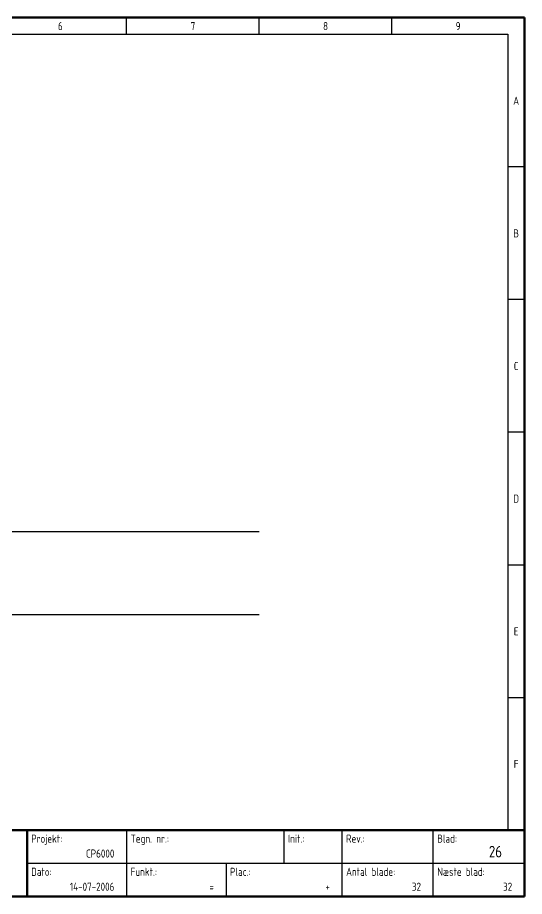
# Model space of a CAD drawing. Header units: millimetres. Extents: x 10 to 410, y 10 to 275.
# Drawn here: x 257.1 to 410, y 10 to 275 of the extents above; entities that cross this region are included whole.
import ezdxf
from ezdxf.enums import TextEntityAlignment as Align

# ---------------------------------------------------------------- set-up
doc = ezdxf.new("R2010")
doc.units = ezdxf.units.MM
doc.linetypes.add('Caddy_Solid', pattern=[0])
doc.styles.add('Caddy_Vectorfont1p', font='isocp___.ttf', dxfattribs={"width": 0.9})

# ---------------------------------------------------------------- blocks, each defined once
blk = doc.blocks.new('Blk1')
at = {"linetype": 'Caddy_Solid', "lineweight": 50}
for p, q in [((10, 275), (410, 275)), ((410, 275), (410, 10)), ((10, 30), (410, 30)), ((260, 30), (260, 10)), ((410, 10), (10, 10))]:
    blk.add_line(p, q, dxfattribs=at)
at = {"linetype": 'Caddy_Solid', "lineweight": 25}
for p, q in [((290, 270), (290, 275)), ((330, 270), (330, 275)), ((370, 270), (370, 275)), ((15, 270), (405, 270)), ((405, 270), (405, 30)), ((410, 230), (405, 230)), ((410, 190), (405, 190)), ((410, 150), (405, 150)), ((405, 110), (410, 110)), ((405, 70), (410, 70)), ((290, 30), (290, 10)), ((337.5, 20), (337.5, 30)), ((355, 20), (355, 30)), ((382.5, 20), (382.5, 30)), ((405, 30), (410, 30)), ((260, 20), (410, 20)), ((320, 20), (320, 10)), ((355, 10), (355, 20)), ((382.5, 10), (382.5, 20))]:
    blk.add_line(p, q, dxfattribs=at)
at = {"lineweight": 25, "style": 'Caddy_Vectorfont1p', "width": 0.9}
for s, p in [('6', (270, 271.2)), ('7', (310, 271.2)), ('8', (350, 271.2)), ('9', (390, 271.2)), ('A', (407.5, 248.7)), ('B', (407.5, 208.7)), ('C', (407.5, 168.7)), ('D', (407.5, 128.7)), ('E', (407.5, 88.7)), ('F', (407.5, 48.7))]:
    blk.add_text(s, height=2.45, dxfattribs=at).set_placement(p, align=Align.CENTER)
for s, p in [('Projekt:', (261.2, 26.2)), ('Tegn. nr.:', (291.2, 26.2)), ('Init.:', (338.7, 26.2)), ('Rev.:', (356.2, 26.2)), ('Blad:', (383.7, 26.2)), ('Dato:', (261.2, 16.2)), ('Funkt.:', (291.2, 16.2)), ('Plac.:', (321.2, 16.2)), ('Antal blade:', (356.2, 16.2)), ('Næste blad:', (383.7, 16.2))]:
    blk.add_text(s, height=2.45, dxfattribs=at).set_placement(p)
for s, p in [('CP6000', (286.3, 21.7)), ('14-07-2006', (286.3, 11.7)), ('+', (351.3, 11.7)), ('32', (378.8, 11.7)), ('32', (406.3, 11.7)), ('=', (316.3, 11.7))]:
    blk.add_text(s, height=2.45, dxfattribs=at).set_placement(p, align=Align.RIGHT)
at = {"lineweight": 35, "style": 'Caddy_Vectorfont1p', "width": 0.9}
blk.add_text('26', height=3.5, dxfattribs=at).set_placement((403.25, 21.75), align=Align.RIGHT)

msp = doc.modelspace()

# ---------------------------------------------------------------- linework, layer by layer
at = {"linetype": 'Caddy_Solid', "lineweight": 25}
for p, q in [((50, 120), (330, 120)), ((50, 95), (330, 95))]:
    msp.add_line(p, q, dxfattribs=at)

# ---------------------------------------------------------------- block references
msp.add_blockref('Blk1', (0, 0, 1))

doc.saveas('drawing.dxf')
